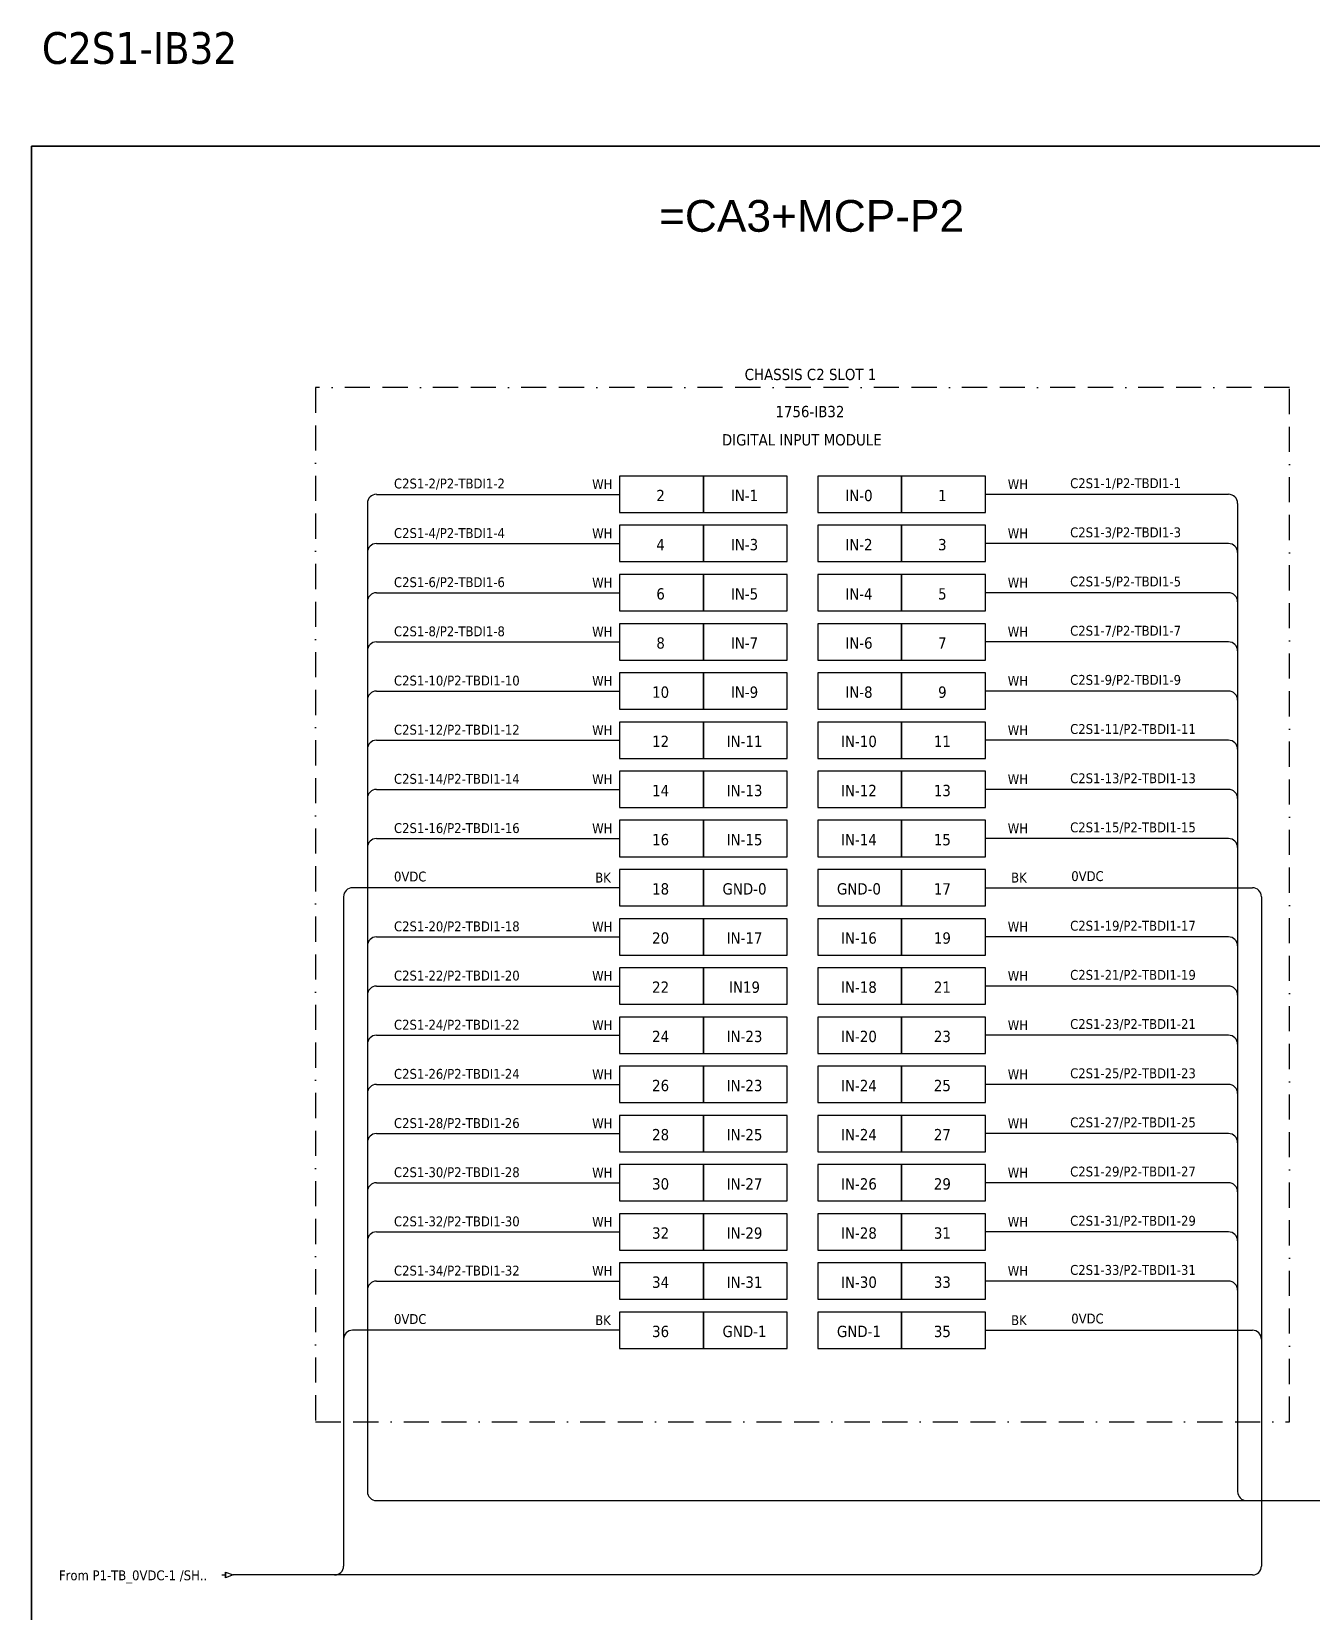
# Model space of a CAD drawing. Header units: millimetres. Extents: x 0 to 3893, y 0 to 2820.
# Drawn here: x 0 to 1292, y 1225 to 2820 of the extents above; entities that cross this region are included whole.
import ezdxf
from ezdxf.enums import TextEntityAlignment as Align

# ---------------------------------------------------------------- set-up
doc = ezdxf.new("R2010")
doc.units = ezdxf.units.MM
doc.linetypes.add('BORDERX2', pattern=[88.9, 25.4, -12.7, 25.4, -12.7, 0, -12.7])
for name, color, linetype in [('HELPPOINT', 7, 'Continuous'), ('VECTORS', 7, 'Continuous'), ('x01001-FrameArea', 2, 'BORDERX2')]:
    doc.layers.add(name, color=color, linetype=linetype)
doc.layers.add('IE-EQUIP', color=253, linetype='Continuous', lineweight=25)
doc.layers.add('IE-WIRE', color=7, linetype='Continuous', lineweight=25)
doc.styles.get("Standard").update_dxf_attribs({"font": 'arial.ttf'})
doc.styles.add('Tahoma', font='')
doc.styles.get('Tahoma').set_extended_font_data('Tahoma')

# ---------------------------------------------------------------- blocks, each defined once
blk = doc.blocks.new('xTerminal_fr_to0')
at = {"layer": 'VECTORS', "color": 1, "true_color": 0xff0000}
for p, q in [((-11.3, 0), (-7.8, 0)), ((-7.8, 2.8), (0, 0)), ((-7.8, -2.8), (-7.8, 2.8)), ((-7.8, 2.8), (0, 0)), ((-7.8, 2.8), (-7.8, -2.8)), ((0, 0), (-7.8, -2.8)), ((0, 0), (-7.8, -2.8))]:
    blk.add_line(p, q, dxfattribs=at)

msp = doc.modelspace()

# ---------------------------------------------------------------- linework, layer by layer
at = {"layer": 'HELPPOINT', "color": 4, "lineweight": 35}
for p, q in [((0, 0), (0, 2704.2)), ((0, 2704.2), (3893.3, 2704.2)), ((0, 0), (0, 2704.2)), ((0, 2704.2), (3893.3, 2704.2))]:
    msp.add_line(p, q, dxfattribs=at)
at = {"layer": 'IE-EQUIP', "linetype": 'Continuous', "ltscale": 25.4}
for points in [[(593.4, 2334.4), (678.1, 2334.4), (678.1, 2371.1), (593.4, 2371.1)], [(678.1, 2334.4), (762.7, 2334.4), (762.7, 2371.1), (678.1, 2371.1)], [(793.6, 2334.4), (878.2, 2334.4), (878.2, 2371.1), (793.6, 2371.1)], [(878.2, 2334.4), (962.9, 2334.4), (962.9, 2371.1), (878.2, 2371.1)], [(593.4, 2284.8), (678.1, 2284.8), (678.1, 2321.5), (593.4, 2321.5)], [(678.1, 2284.8), (762.7, 2284.8), (762.7, 2321.5), (678.1, 2321.5)], [(793.6, 2284.8), (878.2, 2284.8), (878.2, 2321.5), (793.6, 2321.5)], [(878.2, 2284.8), (962.9, 2284.8), (962.9, 2321.5), (878.2, 2321.5)], [(593.4, 2235.1), (678.1, 2235.1), (678.1, 2271.8), (593.4, 2271.8)], [(678.1, 2235.1), (762.7, 2235.1), (762.7, 2271.8), (678.1, 2271.8)], [(793.6, 2235.1), (878.2, 2235.1), (878.2, 2271.8), (793.6, 2271.8)], [(878.2, 2235.1), (962.9, 2235.1), (962.9, 2271.8), (878.2, 2271.8)], [(593.4, 2185.5), (678.1, 2185.5), (678.1, 2222.2), (593.4, 2222.2)], [(678.1, 2185.5), (762.7, 2185.5), (762.7, 2222.2), (678.1, 2222.2)], [(793.6, 2185.5), (878.2, 2185.5), (878.2, 2222.2), (793.6, 2222.2)], [(878.2, 2185.5), (962.9, 2185.5), (962.9, 2222.2), (878.2, 2222.2)], [(593.4, 2135.9), (678.1, 2135.9), (678.1, 2172.6), (593.4, 2172.6)], [(678.1, 2135.9), (762.7, 2135.9), (762.7, 2172.6), (678.1, 2172.6)], [(793.6, 2135.9), (878.2, 2135.9), (878.2, 2172.6), (793.6, 2172.6)], [(878.2, 2135.9), (962.9, 2135.9), (962.9, 2172.6), (878.2, 2172.6)], [(593.4, 2086.2), (678.1, 2086.2), (678.1, 2122.9), (593.4, 2122.9)], [(678.1, 2086.2), (762.7, 2086.2), (762.7, 2122.9), (678.1, 2122.9)], [(793.6, 2086.2), (878.2, 2086.2), (878.2, 2122.9), (793.6, 2122.9)], [(878.2, 2086.2), (962.9, 2086.2), (962.9, 2122.9), (878.2, 2122.9)], [(593.4, 2036.6), (678.1, 2036.6), (678.1, 2073.3), (593.4, 2073.3)], [(678.1, 2036.6), (762.7, 2036.6), (762.7, 2073.3), (678.1, 2073.3)], [(793.6, 2036.6), (878.2, 2036.6), (878.2, 2073.3), (793.6, 2073.3)], [(878.2, 2036.6), (962.9, 2036.6), (962.9, 2073.3), (878.2, 2073.3)], [(593.4, 1987), (678.1, 1987), (678.1, 2023.7), (593.4, 2023.7)], [(678.1, 1987), (762.7, 1987), (762.7, 2023.7), (678.1, 2023.7)], [(793.6, 1987), (878.2, 1987), (878.2, 2023.7), (793.6, 2023.7)], [(878.2, 1987), (962.9, 1987), (962.9, 2023.7), (878.2, 2023.7)], [(593.4, 1937.3), (678.1, 1937.3), (678.1, 1974), (593.4, 1974)], [(678.1, 1937.3), (762.7, 1937.3), (762.7, 1974), (678.1, 1974)], [(793.6, 1937.3), (878.2, 1937.3), (878.2, 1974), (793.6, 1974)], [(878.2, 1937.3), (962.9, 1937.3), (962.9, 1974), (878.2, 1974)], [(593.4, 1887.7), (678.1, 1887.7), (678.1, 1924.4), (593.4, 1924.4)], [(678.1, 1887.7), (762.7, 1887.7), (762.7, 1924.4), (678.1, 1924.4)], [(793.6, 1887.7), (878.2, 1887.7), (878.2, 1924.4), (793.6, 1924.4)], [(878.2, 1887.7), (962.9, 1887.7), (962.9, 1924.4), (878.2, 1924.4)], [(593.4, 1838.1), (678.1, 1838.1), (678.1, 1874.8), (593.4, 1874.8)], [(678.1, 1838.1), (762.7, 1838.1), (762.7, 1874.8), (678.1, 1874.8)], [(793.6, 1838.1), (878.2, 1838.1), (878.2, 1874.8), (793.6, 1874.8)], [(878.2, 1838.1), (962.9, 1838.1), (962.9, 1874.8), (878.2, 1874.8)], [(593.4, 1788.4), (678.1, 1788.4), (678.1, 1825.1), (593.4, 1825.1)], [(678.1, 1788.4), (762.7, 1788.4), (762.7, 1825.1), (678.1, 1825.1)], [(793.6, 1788.4), (878.2, 1788.4), (878.2, 1825.1), (793.6, 1825.1)], [(878.2, 1788.4), (962.9, 1788.4), (962.9, 1825.1), (878.2, 1825.1)], [(593.4, 1738.8), (678.1, 1738.8), (678.1, 1775.5), (593.4, 1775.5)], [(678.1, 1738.8), (762.7, 1738.8), (762.7, 1775.5), (678.1, 1775.5)], [(793.6, 1738.8), (878.2, 1738.8), (878.2, 1775.5), (793.6, 1775.5)], [(878.2, 1738.8), (962.9, 1738.8), (962.9, 1775.5), (878.2, 1775.5)], [(593.4, 1689.2), (678.1, 1689.2), (678.1, 1725.9), (593.4, 1725.9)], [(678.1, 1689.2), (762.7, 1689.2), (762.7, 1725.9), (678.1, 1725.9)], [(793.6, 1689.2), (878.2, 1689.2), (878.2, 1725.9), (793.6, 1725.9)], [(878.2, 1689.2), (962.9, 1689.2), (962.9, 1725.9), (878.2, 1725.9)], [(593.4, 1639.5), (678.1, 1639.5), (678.1, 1676.2), (593.4, 1676.2)], [(678.1, 1639.5), (762.7, 1639.5), (762.7, 1676.2), (678.1, 1676.2)], [(793.6, 1639.5), (878.2, 1639.5), (878.2, 1676.2), (793.6, 1676.2)], [(878.2, 1639.5), (962.9, 1639.5), (962.9, 1676.2), (878.2, 1676.2)], [(593.4, 1589.9), (678.1, 1589.9), (678.1, 1626.6), (593.4, 1626.6)], [(678.1, 1589.9), (762.7, 1589.9), (762.7, 1626.6), (678.1, 1626.6)], [(793.6, 1589.9), (878.2, 1589.9), (878.2, 1626.6), (793.6, 1626.6)], [(878.2, 1589.9), (962.9, 1589.9), (962.9, 1626.6), (878.2, 1626.6)], [(593.4, 1540.3), (678.1, 1540.3), (678.1, 1577), (593.4, 1577)], [(678.1, 1540.3), (762.7, 1540.3), (762.7, 1577), (678.1, 1577)], [(793.6, 1540.3), (878.2, 1540.3), (878.2, 1577), (793.6, 1577)], [(878.2, 1540.3), (962.9, 1540.3), (962.9, 1577), (878.2, 1577)], [(593.4, 1490.6), (678.1, 1490.6), (678.1, 1527.3), (593.4, 1527.3)], [(678.1, 1490.6), (762.7, 1490.6), (762.7, 1527.3), (678.1, 1527.3)], [(793.6, 1490.6), (878.2, 1490.6), (878.2, 1527.3), (793.6, 1527.3)], [(878.2, 1490.6), (962.9, 1490.6), (962.9, 1527.3), (878.2, 1527.3)]]:
    msp.add_lwpolyline(points, close=True, dxfattribs=at)
at = {"layer": 'IE-WIRE', "color": 4, "ltscale": 25.4}
for p, q in [((348.1, 2352.7), (593.4, 2352.7)), ((1208.1, 2352.7), (962.9, 2352.7)), ((339, 2343.6), (339, 1346.1)), ((1217.3, 2343.6), (1217.3, 1346.1)), ((348.1, 2303.1), (593.4, 2303.1)), ((1208.1, 2303.1), (962.9, 2303.1)), ((348.1, 2253.5), (593.4, 2253.5)), ((1208.1, 2253.5), (962.9, 2253.5)), ((348.1, 2203.8), (593.4, 2203.8)), ((1208.1, 2203.8), (962.9, 2203.8)), ((348.1, 2154.2), (593.4, 2154.2)), ((1208.1, 2154.2), (962.9, 2154.2)), ((348.1, 2104.6), (593.4, 2104.6)), ((1208.1, 2104.6), (962.9, 2104.6)), ((348.1, 2054.9), (593.4, 2054.9)), ((1208.1, 2054.9), (962.9, 2054.9)), ((348.1, 2005.3), (593.4, 2005.3)), ((1208.1, 2005.3), (962.9, 2005.3)), ((348.1, 1906), (593.4, 1906)), ((1208.1, 1906), (962.9, 1906)), ((348.1, 1856.4), (593.4, 1856.4)), ((1208.1, 1856.4), (962.9, 1856.4)), ((348.1, 1806.8), (593.4, 1806.8)), ((1208.1, 1806.8), (962.9, 1806.8)), ((348.1, 1757.1), (593.4, 1757.1)), ((1208.1, 1757.1), (962.9, 1757.1)), ((348.1, 1707.5), (593.4, 1707.5)), ((1208.1, 1707.5), (962.9, 1707.5)), ((348.1, 1657.9), (593.4, 1657.9)), ((1208.1, 1657.9), (962.9, 1657.9)), ((348.1, 1608.2), (593.4, 1608.2)), ((1208.1, 1608.2), (962.9, 1608.2)), ((348.1, 1558.6), (593.4, 1558.6)), ((1208.1, 1558.6), (962.9, 1558.6))]:
    msp.add_line(p, q, dxfattribs=at)
at = {"layer": 'IE-WIRE', "color": 7, "ltscale": 25.4}
for p, q in [((314.9, 1946.5), (314.9, 1270.9)), ((593.4, 1955.7), (324, 1955.7)), ((962.9, 1955.7), (1232.3, 1955.7)), ((1241.4, 1946.5), (1241.4, 1270.9)), ((593.4, 1509), (324, 1509)), ((962.9, 1509), (1232.3, 1509)), ((1232.4, 1262), (203.4, 1262))]:
    msp.add_line(p, q, dxfattribs=at)
at = {"layer": 'IE-WIRE', "color": 4}
msp.add_line((348.1, 1337), (1389.4, 1337), dxfattribs=at)
at = {"layer": 'IE-WIRE', "color": 4, "ltscale": 25.4}
for centre, start, end in [((348.1, 2343.6), 90, 180), ((1208.1, 2343.6), 0, 90), ((348.1, 2293.9), 90, 180), ((1208.1, 2293.9), 0, 90), ((348.1, 2244.3), 90, 180), ((1208.1, 2244.3), 0, 90), ((348.1, 2194.7), 90, 180), ((1208.1, 2194.7), 0, 90), ((348.1, 2145), 90, 180), ((1208.1, 2145), 0, 90), ((348.1, 2095.4), 90, 180), ((1208.1, 2095.4), 0, 90), ((348.1, 2045.8), 90, 180), ((1208.1, 2045.8), 0, 90), ((348.1, 1996.1), 90, 180), ((1208.1, 1996.1), 0, 90), ((348.1, 1896.9), 90, 180), ((1208.1, 1896.9), 0, 90), ((348.1, 1847.2), 90, 180), ((1208.1, 1847.2), 0, 90), ((348.1, 1797.6), 90, 180), ((1208.1, 1797.6), 0, 90), ((348.1, 1748), 90, 180), ((1208.1, 1748), 0, 90), ((348.1, 1698.3), 90, 180), ((1208.1, 1698.3), 0, 90), ((348.1, 1648.7), 90, 180), ((1208.1, 1648.7), 0, 90), ((348.1, 1599.1), 90, 180), ((1208.1, 1599.1), 0, 90), ((348.1, 1549.4), 90, 180), ((1208.1, 1549.4), 0, 90)]:
    msp.add_arc(centre, 9.17, start, end, dxfattribs=at)
at = {"layer": 'IE-WIRE', "color": 7, "ltscale": 25.4}
for centre, radius, start, end in [((324, 1946.5), 9.14, 90, 180), ((1232.3, 1946.5), 9.14, 0, 90), ((324, 1499.8), 9.14, 90, 180), ((1232.3, 1499.8), 9.14, 0, 90), ((305.9, 1270.9), 8.96, 270, 0), ((1232.4, 1270.9), 8.96, 270, 0), ((1232.4, 1270.9), 8.96, 270, 0)]:
    msp.add_arc(centre, radius, start, end, dxfattribs=at)
at = {"layer": 'IE-WIRE', "color": 4}
for centre in [(348.1, 1346.1), (1226.5, 1346.1)]:
    msp.add_arc(centre, 9.14, 180, 270, dxfattribs=at)
at = {"layer": 'x01001-FrameArea'}
msp.add_lwpolyline([(286.6, 1416.6), (1269.6, 1416.6), (1269.6, 2460.5), (286.6, 2460.5)], close=True, dxfattribs=at)

# ---------------------------------------------------------------- block references
msp.add_blockref('xTerminal_fr_to0', (203.4, 1262))

# ---------------------------------------------------------------- texts
at = {"color": 2, "style": 'Tahoma'}
msp.add_text('C2S1-IB32', height=32, dxfattribs=at).set_placement((10.4, 2787.3))
at = {"color": 2}
msp.add_text('=CA3+MCP-P2', height=32, dxfattribs=at).set_placement((633.3, 2617.8))
at = {"color": 2, "style": 'Tahoma'}
for s, height, p in [('CHASSIS C2 SLOT 1', 11.441, (786.2, 2473.8)), ('1756-IB32', 11.44, (785.6, 2436.3)), ('DIGITAL INPUT MODULE', 11.441, (777.4, 2407.8)), ('2', 11.4, (634.9, 2351.6)), ('IN-1', 11.44, (719.6, 2351.6)), ('IN-0', 11.44, (835.1, 2351.6)), ('1', 11.4, (919.3, 2351.6)), ('4', 11.4, (634.9, 2302)), ('IN-3', 11.44, (719.6, 2302)), ('IN-2', 11.44, (835.1, 2302)), ('3', 11.4, (919.3, 2302)), ('6', 11.4, (634.9, 2252.3)), ('IN-5', 11.44, (719.6, 2252.3)), ('IN-4', 11.44, (835.1, 2252.3)), ('5', 11.4, (919.3, 2252.3)), ('8', 11.4, (634.9, 2202.7)), ('IN-7', 11.44, (719.6, 2202.7)), ('IN-6', 11.44, (835.1, 2202.7)), ('7', 11.4, (919.3, 2202.7)), ('10', 11.44, (634.9, 2153.1)), ('IN-9', 11.44, (719.6, 2153.1)), ('IN-8', 11.44, (835.1, 2153.1)), ('9', 11.4, (919.3, 2153.1)), ('12', 11.44, (634.9, 2103.4)), ('IN-11', 11.44, (719.6, 2103.4)), ('IN-10', 11.44, (835.1, 2103.4)), ('11', 11.44, (919.3, 2103.4)), ('14', 11.44, (634.9, 2053.8)), ('IN-13', 11.44, (719.6, 2053.8)), ('IN-12', 11.44, (835.1, 2053.8)), ('13', 11.44, (919.3, 2053.8)), ('16', 11.44, (634.9, 2004.2)), ('IN-15', 11.44, (719.6, 2004.2)), ('IN-14', 11.44, (835.1, 2004.2)), ('15', 11.44, (919.3, 2004.2)), ('18', 11.44, (634.9, 1954.5)), ('GND-0', 11.44, (719.6, 1954.5)), ('GND-0', 11.44, (835.1, 1954.5)), ('17', 11.44, (919.3, 1954.5)), ('20', 11.44, (634.9, 1904.9)), ('IN-17', 11.44, (719.6, 1904.9)), ('IN-16', 11.44, (835.1, 1904.9)), ('19', 11.44, (919.3, 1904.9)), ('22', 11.44, (634.9, 1855.3)), ('IN19', 11.44, (719.6, 1855.3)), ('IN-18', 11.44, (835.1, 1855.3)), ('21', 11.44, (919.3, 1855.3)), ('24', 11.44, (634.9, 1805.6)), ('IN-23', 11.44, (719.6, 1805.6)), ('IN-20', 11.44, (835.1, 1805.6)), ('23', 11.44, (919.3, 1805.6)), ('26', 11.44, (634.9, 1756)), ('IN-23', 11.44, (719.6, 1756)), ('IN-24', 11.44, (835.1, 1756)), ('25', 11.44, (919.3, 1756)), ('28', 11.44, (634.9, 1706.4)), ('IN-25', 11.44, (719.6, 1706.4)), ('IN-24', 11.44, (835.1, 1706.4)), ('27', 11.44, (919.3, 1706.4)), ('30', 11.44, (634.9, 1656.7)), ('IN-27', 11.44, (719.6, 1656.7)), ('IN-26', 11.44, (835.1, 1656.7)), ('29', 11.44, (919.3, 1656.7)), ('32', 11.44, (634.9, 1607.1)), ('IN-29', 11.44, (719.6, 1607.1)), ('IN-28', 11.44, (835.1, 1607.1)), ('31', 11.44, (919.3, 1607.1)), ('34', 11.44, (634.9, 1557.5)), ('IN-31', 11.44, (719.6, 1557.5)), ('IN-30', 11.44, (835.1, 1557.5)), ('33', 11.44, (919.3, 1557.5)), ('36', 11.44, (634.9, 1507.8)), ('GND-1', 11.44, (719.6, 1507.8)), ('GND-1', 11.44, (835.1, 1507.8)), ('35', 11.44, (919.3, 1507.8))]:
    msp.add_text(s, height=height, dxfattribs=at).set_placement(p, align=Align.MIDDLE_CENTER)
at = {"color": 4, "style": 'Tahoma'}
for s, height, p in [('C2S1-2/P2-TBDI1-2', 9.949, (365.8, 2358.7)), ('WH', 9.95, (565.8, 2358)), ('WH', 9.95, (985.3, 2358)), ('C2S1-1/P2-TBDI1-1', 9.949, (1048.3, 2359)), ('C2S1-4/P2-TBDI1-4', 9.949, (365.8, 2308.7)), ('WH', 9.95, (565.8, 2308.4)), ('WH', 9.95, (985.3, 2308.4)), ('C2S1-3/P2-TBDI1-3', 9.949, (1048.3, 2309.4)), ('C2S1-6/P2-TBDI1-6', 9.949, (365.8, 2259.1)), ('WH', 9.95, (565.8, 2258.7)), ('WH', 9.95, (985.3, 2258.7)), ('C2S1-5/P2-TBDI1-5', 9.949, (1048.3, 2259.8)), ('C2S1-8/P2-TBDI1-8', 9.949, (365.8, 2209.5)), ('WH', 9.95, (565.8, 2209.1)), ('WH', 9.95, (985.3, 2209.1)), ('C2S1-7/P2-TBDI1-7', 9.949, (1048.3, 2210.1)), ('C2S1-10/P2-TBDI1-10', 9.949, (365.8, 2159.8)), ('WH', 9.95, (565.8, 2159.5)), ('WH', 9.95, (985.3, 2159.5)), ('C2S1-9/P2-TBDI1-9', 9.949, (1048.3, 2160.5)), ('C2S1-11/P2-TBDI1-11', 9.949, (1048.3, 2110.9)), ('C2S1-12/P2-TBDI1-12', 9.949, (365.8, 2110.2)), ('WH', 9.95, (565.8, 2109.8)), ('WH', 9.95, (985.3, 2109.8)), ('C2S1-14/P2-TBDI1-14', 9.949, (365.8, 2060.6)), ('WH', 9.95, (565.8, 2060.2)), ('WH', 9.95, (985.3, 2060.2)), ('C2S1-13/P2-TBDI1-13', 9.949, (1048.3, 2061.2)), ('C2S1-16/P2-TBDI1-16', 9.949, (365.8, 2010.9)), ('WH', 9.95, (565.8, 2010.6)), ('WH', 9.95, (985.3, 2010.6)), ('C2S1-15/P2-TBDI1-15', 9.949, (1048.3, 2011.6)), ('C2S1-20/P2-TBDI1-18', 9.949, (365.8, 1911.7)), ('WH', 9.95, (565.8, 1911.3)), ('WH', 9.95, (985.3, 1911.3)), ('C2S1-19/P2-TBDI1-17', 9.949, (1048.3, 1912.3)), ('C2S1-22/P2-TBDI1-20', 9.949, (365.8, 1862)), ('WH', 9.95, (565.8, 1861.7)), ('WH', 9.95, (985.3, 1861.7)), ('C2S1-21/P2-TBDI1-19', 9.949, (1048.3, 1862.7)), ('C2S1-24/P2-TBDI1-22', 9.949, (365.8, 1812.4)), ('WH', 9.95, (565.8, 1812)), ('WH', 9.95, (985.3, 1812)), ('C2S1-23/P2-TBDI1-21', 9.949, (1048.3, 1813.1)), ('C2S1-26/P2-TBDI1-24', 9.949, (365.8, 1762.8)), ('WH', 9.95, (565.8, 1762.4)), ('WH', 9.95, (985.3, 1762.4)), ('C2S1-25/P2-TBDI1-23', 9.949, (1048.3, 1763.4)), ('C2S1-28/P2-TBDI1-26', 9.949, (365.8, 1713.1)), ('WH', 9.95, (565.8, 1712.8)), ('WH', 9.95, (985.3, 1712.8)), ('C2S1-27/P2-TBDI1-25', 9.949, (1048.3, 1713.8)), ('C2S1-30/P2-TBDI1-28', 9.949, (365.8, 1663.5)), ('WH', 9.95, (565.8, 1663.1)), ('WH', 9.95, (985.3, 1663.1)), ('C2S1-29/P2-TBDI1-27', 9.949, (1048.3, 1664.2)), ('C2S1-32/P2-TBDI1-30', 9.949, (365.8, 1613.9)), ('WH', 9.95, (565.8, 1613.5)), ('WH', 9.95, (985.3, 1613.5)), ('C2S1-31/P2-TBDI1-29', 9.949, (1048.3, 1614.5)), ('C2S1-34/P2-TBDI1-32', 9.949, (365.8, 1564.2)), ('WH', 9.95, (565.8, 1563.9)), ('WH', 9.95, (985.3, 1563.9)), ('C2S1-33/P2-TBDI1-31', 9.949, (1048.3, 1564.9))]:
    msp.add_text(s, height=height, dxfattribs=at).set_placement(p)
at = {"color": 7, "style": 'Tahoma'}
for s, height, p in [('0VDC', 9.95, (365.8, 1962)), ('BK', 9.95, (568.9, 1960.9)), ('BK', 9.95, (988.7, 1960.9)), ('0VDC', 9.95, (1049.4, 1962.4)), ('0VDC', 9.95, (365.8, 1515.3)), ('BK', 9.95, (568.9, 1514.2)), ('BK', 9.95, (988.7, 1514.2)), ('0VDC', 9.95, (1049.4, 1515.8)), ('From P1-TB_0VDC-1 /SH..', 9.949, (27.6, 1256.6))]:
    msp.add_text(s, height=height, dxfattribs=at).set_placement(p)

doc.saveas('drawing.dxf')
